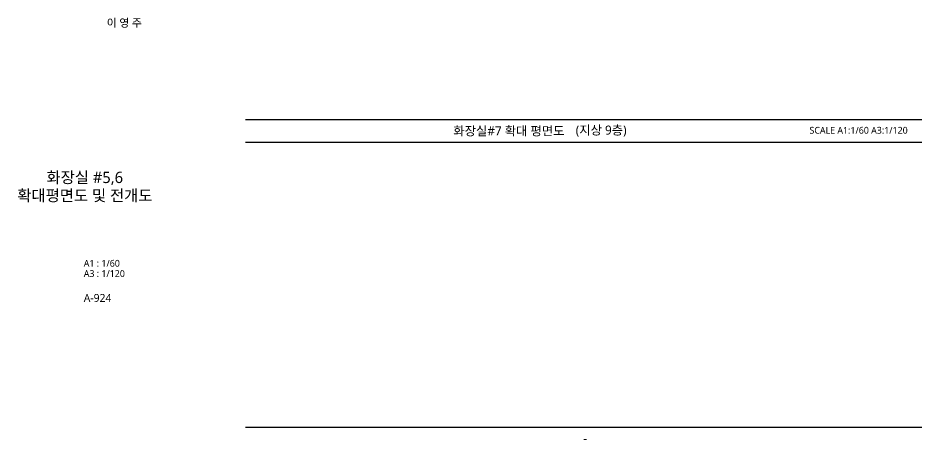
# Model space of a CAD drawing. Header units: millimetres. Extents: x -423835 to -174325, y -1379898 to -1311126.
# Drawn here: x -278677 to -254826, y -1379635 to -1368435 of the extents above; entities that cross this region are included whole.
import ezdxf
from ezdxf.enums import TextEntityAlignment as Align

# ---------------------------------------------------------------- set-up
doc = ezdxf.new("R2010")
doc.units = ezdxf.units.MM
doc.header["$LTSCALE"] = 100
doc.header["$MEASUREMENT"] = 0
doc.layers.get('0').update_dxf_attribs({"linetype": 'CONTINUOUS'})
doc.layers.add('A-BORD-TEXT', color=3, linetype='CONTINUOUS', lineweight=25)
doc.layers.add('A-XXXX-TXT2', color=3, linetype='CONTINUOUS', lineweight=25)
doc.styles.add('맑은 고딕', font='malgun.ttf')
doc.styles.add('맑은고딕', font='malgun.ttf')

msp = doc.modelspace()

# ---------------------------------------------------------------- linework, layer by layer
at = {"color": 3, "ltscale": 2}
for p, q in [((-272635.4, -1371132.1), (-228550.4, -1371132.1)), ((-272635.4, -1371732.1), (-228550.4, -1371732.1)), ((-272635.4, -1379291.6), (-228550.4, -1379291.6))]:
    msp.add_line(p, q, dxfattribs=at)

# ---------------------------------------------------------------- texts
at = {"layer": 'A-BORD-TEXT', "style": '맑은고딕'}
for s, height, p in [('이 영 주', 210, (-275853.3, -1368567.3)), ('화장실 #5,6', 300, (-276902.9, -1372665.6)), ('확대평면도 및 전개도', 300, (-276899.9, -1373145.6))]:
    msp.add_text(s, height=height, dxfattribs=at).set_placement(p, align=Align.MIDDLE_CENTER)
for s, height, p in [('A1 : 1/60', 180, (-276929.5, -1375035.1)), ('A3 : 1/120', 180, (-276929.5, -1375307.2)), ('A-924', 210, (-276929.5, -1375969.3))]:
    msp.add_text(s, height=height, dxfattribs=at).set_placement(p)
at = {"layer": 'A-XXXX-TXT2', "style": '맑은 고딕'}
for s, p in [('화장실#7 확대 평면도', (-265639.3, -1371432.1)), ('-', (-263614.2, -1379591.6))]:
    msp.add_text(s, height=240, dxfattribs=at).set_placement(p, align=Align.MIDDLE_CENTER)
msp.add_text('(지상 9층)', height=240, dxfattribs=at).set_placement((-263864, -1371410.8), align=Align.MIDDLE_LEFT)
msp.add_text('SCALE A1:1/60 A3:1/120', height=180, dxfattribs=at).set_placement((-257655.6, -1371505.3))

doc.saveas('drawing.dxf')
